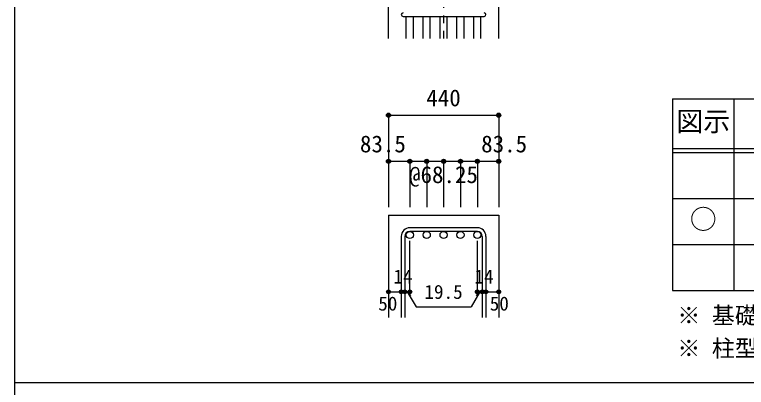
# Model space of a CAD drawing. Units: millimetres at full size, sheet at 1:30; details may follow other scales. Extents: x -5973 to 5954, y -4195 to 4201.
# Drawn here: x -5973 to -3112, y -15 to 1441 of the extents above; entities that cross this region are included whole.
import ezdxf
from ezdxf.enums import TextEntityAlignment as Align

# ---------------------------------------------------------------- set-up
doc = ezdxf.new("R2010")
doc.units = ezdxf.units.MM
doc.header["$LTSCALE"] = 30
doc.header["$PDMODE"] = 32
doc.header["$PDSIZE"] = 15
doc.linetypes.add('CHAIN1', pattern=[8, 5, -1, 1, -1])
for name, color, linetype in [('0-1_躯体線', 4, 'Continuous'), ('0-5_基礎梁筋', 7, 'Continuous'), ('0-6_スタラップ筋', 7, 'Continuous'), ('0-D_寸法', 4, 'Continuous'), ('6-7_文字', 7, 'Continuous'), ('6-E_枠', 7, 'Continuous'), ('F-0_枠', 6, 'Continuous')]:
    doc.layers.add(name, color=color, linetype=linetype)
doc.styles.add('ＭＳ ゴシック', font='')
doc.styles.get('ＭＳ ゴシック').set_extended_font_data('MS Gothic')

msp = doc.modelspace()

# ---------------------------------------------------------------- linework, layer by layer
at = {"layer": '0-1_躯体線', "color": 2}
for p, q in [((-4511.3, 1348.3), (-4511.3, 1748.3)), ((-4511.3, 658.3), (-4511.3, 258.3)), ((-4511.3, 658.3), (-4080.3, 658.3)), ((-4080.3, 658.3), (-4080.3, 258.3))]:
    msp.add_line(p, q, dxfattribs=at)
msp.add_lwpolyline([(-4080.3, 1348.3), (-4080.3, 1748.3), (-3520.8, 1748.3)], dxfattribs=at)
at = {"layer": '0-5_基礎梁筋'}
for p, q in [((-4441.8, 1348.3), (-4441.8, 1434.3)), ((-4413.8, 1348.3), (-4413.8, 1434.3)), ((-4375.8, 1348.3), (-4375.8, 1434.3)), ((-4347.8, 1348.3), (-4347.8, 1434.3)), ((-4309.8, 1348.3), (-4309.8, 1434.3)), ((-4281.8, 1348.3), (-4281.8, 1434.3)), ((-4243.8, 1348.3), (-4243.8, 1434.3)), ((-4215.8, 1348.3), (-4215.8, 1434.3)), ((-4177.8, 1348.3), (-4177.8, 1434.3)), ((-4149.8, 1348.3), (-4149.8, 1434.3))]:
    msp.add_line(p, q, dxfattribs=at)
at = {"layer": '0-5_基礎梁筋', "color": 3}
for centre in [(-4427.8, 580.3), (-4361.8, 580.3), (-4295.8, 580.3), (-4229.8, 580.3), (-4163.8, 580.3)]:
    msp.add_circle(centre, 14, dxfattribs=at)
at = {"layer": '0-6_スタラップ筋'}
for p, q in [((-4454.3, 1434.3), (-4137.3, 1434.3)), ((-4163.8, 608.3), (-4427.8, 608.3)), ((-4461.3, 574.8), (-4461.3, 258.3)), ((-4447.3, 574.8), (-4447.3, 258.3)), ((-4163.8, 594.3), (-4427.8, 594.3)), ((-4144.3, 574.8), (-4144.3, 258.3)), ((-4130.3, 574.8), (-4130.3, 258.3))]:
    msp.add_line(p, q, dxfattribs=at)
for centre, radius, start, end in [((-4454.3, 1441.3), 7, 90, 270), ((-4137.3, 1441.3), 7, 270, 90), ((-4427.8, 574.8), 33.5, 90, 180), ((-4163.8, 574.8), 33.5, 0, 90), ((-4427.8, 574.8), 19.5, 90, 180), ((-4163.8, 574.8), 19.5, 0, 90)]:
    msp.add_arc(centre, radius, start, end, dxfattribs=at)
at = {"layer": '0-D_寸法', "linetype": 'CHAIN1'}
msp.add_line((-4295.8, 3298.3), (-4295.8, 1348.3), dxfattribs=at)
at = {"layer": '0-D_寸法'}
for p, q in [((-4511.3, 1048.3), (-4511.3, 868.3)), ((-4511.3, 1048.3), (-4080.3, 1048.3)), ((-4080.3, 1048.3), (-4080.3, 868.3)), ((-4080.3, 1048.3), (-4080.3, 868.3)), ((-4511.3, 868.3), (-4511.3, 688.3)), ((-4427.8, 868.3), (-4427.8, 688.3)), ((-4361.8, 868.3), (-4361.8, 688.3)), ((-4295.8, 868.3), (-4295.8, 688.3)), ((-4229.8, 868.3), (-4229.8, 688.3)), ((-4163.8, 868.3), (-4163.8, 688.3)), ((-4427.8, 358.3), (-4427.8, 557.63)), ((-4163.8, 358.3), (-4163.8, 557.63)), ((-4511.3, 358.3), (-4461.3, 358.3)), ((-4461.3, 358.3), (-4427.8, 358.3)), ((-4437.55, 358.3), (-4423.41, 344.16)), ((-4437.55, 358.3), (-4403.33, 299.02)), ((-4154.05, 358.3), (-4188.27, 299.02)), ((-4154.05, 358.3), (-4168.19, 344.16)), ((-4163.8, 358.3), (-4080.3, 358.3)), ((-4144.3, 358.3), (-4130.3, 358.3)), ((-4403.33, 299.02), (-4188.27, 299.02))]:
    msp.add_line(p, q, dxfattribs=at)
msp.add_lwpolyline([(-4511.3, 868.3), (-4080.3, 868.3), (-4080.3, 688.3)], dxfattribs=at)
for centre, radius in [((-4511.3, 1048.3), 8), ((-4511.3, 1048.3), 7.2), ((-4511.3, 1048.3), 6.4), ((-4511.3, 1048.3), 5.6), ((-4511.3, 1048.3), 4.8), ((-4511.3, 1048.3), 4), ((-4511.3, 1048.3), 3.2), ((-4511.3, 1048.3), 2.4), ((-4511.3, 1048.3), 1.6), ((-4511.3, 1048.3), 0.8), ((-4080.3, 1048.3), 8), ((-4080.3, 1048.3), 7.2), ((-4080.3, 1048.3), 6.4), ((-4080.3, 1048.3), 5.6), ((-4080.3, 1048.3), 4.8), ((-4080.3, 1048.3), 4), ((-4080.3, 1048.3), 3.2), ((-4080.3, 1048.3), 2.4), ((-4080.3, 1048.3), 1.6), ((-4080.3, 1048.3), 0.8), ((-4511.3, 868.3), 8), ((-4511.3, 868.3), 7.2), ((-4511.3, 868.3), 6.4), ((-4511.3, 868.3), 5.6), ((-4511.3, 868.3), 4.8), ((-4511.3, 868.3), 4), ((-4511.3, 868.3), 3.2), ((-4511.3, 868.3), 2.4), ((-4511.3, 868.3), 1.6), ((-4511.3, 868.3), 0.8), ((-4427.8, 868.3), 8), ((-4427.8, 868.3), 7.2), ((-4427.8, 868.3), 6.4), ((-4427.8, 868.3), 5.6), ((-4427.8, 868.3), 4.8), ((-4427.8, 868.3), 4), ((-4427.8, 868.3), 3.2), ((-4427.8, 868.3), 2.4), ((-4427.8, 868.3), 1.6), ((-4427.8, 868.3), 0.8), ((-4361.8, 868.3), 8), ((-4361.8, 868.3), 7.2), ((-4361.8, 868.3), 6.4), ((-4361.8, 868.3), 5.6), ((-4361.8, 868.3), 4.8), ((-4361.8, 868.3), 4), ((-4361.8, 868.3), 3.2), ((-4361.8, 868.3), 2.4), ((-4361.8, 868.3), 1.6), ((-4361.8, 868.3), 0.8), ((-4295.8, 868.3), 8), ((-4295.8, 868.3), 7.2), ((-4295.8, 868.3), 6.4), ((-4295.8, 868.3), 5.6), ((-4295.8, 868.3), 4.8), ((-4295.8, 868.3), 4), ((-4295.8, 868.3), 3.2), ((-4295.8, 868.3), 2.4), ((-4295.8, 868.3), 1.6), ((-4295.8, 868.3), 0.8), ((-4229.8, 868.3), 8), ((-4229.8, 868.3), 7.2), ((-4229.8, 868.3), 6.4), ((-4229.8, 868.3), 5.6), ((-4229.8, 868.3), 4.8), ((-4229.8, 868.3), 4), ((-4229.8, 868.3), 3.2), ((-4229.8, 868.3), 2.4), ((-4229.8, 868.3), 1.6), ((-4229.8, 868.3), 0.8), ((-4163.8, 868.3), 8), ((-4163.8, 868.3), 7.2), ((-4163.8, 868.3), 6.4), ((-4163.8, 868.3), 5.6), ((-4163.8, 868.3), 4.8), ((-4163.8, 868.3), 4), ((-4163.8, 868.3), 3.2), ((-4163.8, 868.3), 2.4), ((-4163.8, 868.3), 1.6), ((-4163.8, 868.3), 0.8), ((-4080.3, 868.3), 8), ((-4080.3, 868.3), 7.2), ((-4080.3, 868.3), 6.4), ((-4080.3, 868.3), 5.6), ((-4080.3, 868.3), 4.8), ((-4080.3, 868.3), 4), ((-4080.3, 868.3), 3.2), ((-4080.3, 868.3), 2.4), ((-4080.3, 868.3), 1.6), ((-4080.3, 868.3), 0.8), ((-4511.3, 358.3), 4), ((-4511.3, 358.3), 3.6), ((-4511.3, 358.3), 3.2), ((-4511.3, 358.3), 2.8), ((-4511.3, 358.3), 2.4), ((-4511.3, 358.3), 2), ((-4511.3, 358.3), 1.6), ((-4511.3, 358.3), 1.2), ((-4511.3, 358.3), 0.8), ((-4511.3, 358.3), 0.4), ((-4461.3, 358.3), 4), ((-4461.3, 358.3), 3.6), ((-4461.3, 358.3), 3.2), ((-4461.3, 358.3), 2.8), ((-4461.3, 358.3), 2.4), ((-4461.3, 358.3), 2), ((-4461.3, 358.3), 1.6), ((-4461.3, 358.3), 1.2), ((-4461.3, 358.3), 0.8), ((-4461.3, 358.3), 0.4), ((-4447.3, 358.3), 4), ((-4447.3, 358.3), 3.6), ((-4447.3, 358.3), 3.2), ((-4447.3, 358.3), 2.8), ((-4447.3, 358.3), 2.4), ((-4447.3, 358.3), 2), ((-4447.3, 358.3), 1.6), ((-4447.3, 358.3), 1.2), ((-4447.3, 358.3), 0.8), ((-4447.3, 358.3), 0.4), ((-4427.8, 358.3), 4), ((-4427.8, 358.3), 3.6), ((-4427.8, 358.3), 3.2), ((-4427.8, 358.3), 2.8), ((-4427.8, 358.3), 2.4), ((-4427.8, 358.3), 2), ((-4427.8, 358.3), 1.6), ((-4427.8, 358.3), 1.2), ((-4427.8, 358.3), 0.8), ((-4427.8, 358.3), 0.4), ((-4163.8, 358.3), 4), ((-4163.8, 358.3), 3.6), ((-4163.8, 358.3), 3.2), ((-4163.8, 358.3), 2.8), ((-4163.8, 358.3), 2.4), ((-4163.8, 358.3), 2), ((-4163.8, 358.3), 1.6), ((-4163.8, 358.3), 1.2), ((-4163.8, 358.3), 0.8), ((-4163.8, 358.3), 0.4), ((-4144.3, 358.3), 4), ((-4144.3, 358.3), 3.6), ((-4144.3, 358.3), 3.2), ((-4144.3, 358.3), 2.8), ((-4144.3, 358.3), 2.4), ((-4144.3, 358.3), 2), ((-4144.3, 358.3), 1.6), ((-4144.3, 358.3), 1.2), ((-4144.3, 358.3), 0.8), ((-4144.3, 358.3), 0.4), ((-4130.3, 358.3), 4), ((-4130.3, 358.3), 3.6), ((-4130.3, 358.3), 3.2), ((-4130.3, 358.3), 2.8), ((-4130.3, 358.3), 2.4), ((-4130.3, 358.3), 2), ((-4130.3, 358.3), 1.6), ((-4130.3, 358.3), 1.2), ((-4130.3, 358.3), 0.8), ((-4130.3, 358.3), 0.4), ((-4080.3, 358.3), 4), ((-4080.3, 358.3), 3.6), ((-4080.3, 358.3), 3.2), ((-4080.3, 358.3), 2.8), ((-4080.3, 358.3), 2.4), ((-4080.3, 358.3), 2), ((-4080.3, 358.3), 1.6), ((-4080.3, 358.3), 1.2), ((-4080.3, 358.3), 0.8), ((-4080.3, 358.3), 0.4)]:
    msp.add_circle(centre, radius, dxfattribs=at)
at = {"layer": '0-D_寸法', "color": 7}
for p in [(-4511.3, 1048.3), (-4080.3, 1048.3), (-4511.3, 868.3), (-4427.8, 868.3), (-4361.8, 868.3), (-4295.8, 868.3), (-4229.8, 868.3), (-4163.8, 868.3), (-4080.3, 868.3), (-4511.3, 358.3), (-4461.3, 358.3), (-4447.3, 358.3), (-4427.8, 358.3), (-4163.8, 358.3), (-4144.3, 358.3), (-4130.3, 358.3), (-4080.3, 358.3)]:
    msp.add_point(p, dxfattribs=at)
at = {"layer": '6-E_枠', "color": 3}
for p, q in [((-3400.52, 1112.77), (-3400.52, 362.77)), ((-3400.52, 1112.77), (-1238, 1112.77)), ((-3400.52, 362.77), (-1238, 362.77))]:
    msp.add_line(p, q, dxfattribs=at)
at = {"layer": '6-E_枠'}
for p, q in [((-3160.52, 1112.77), (-3160.52, 362.77)), ((-3400.52, 917.77), (-1238, 917.77)), ((-3400.52, 902.77), (-1238, 902.77)), ((-3400.52, 722.77), (-1238, 722.77)), ((-3400.52, 542.77), (-1238, 542.77))]:
    msp.add_line(p, q, dxfattribs=at)
at = {"layer": 'F-0_枠'}
msp.add_line((-5972.88, 4201.15), (-5972.88, -4195.24), dxfattribs=at)
at = {"layer": 'F-0_枠', "color": 2}
msp.add_line((3723.6, 2.95), (-5972.88, 2.95), dxfattribs=at)

# ---------------------------------------------------------------- texts
at = {"layer": '0-D_寸法', "style": 'ＭＳ ゴシック'}
for s, height, p in [('440', 65.98, (-4363.3, 1063.3)), ('83.5', 65.98, (-4622.8, 883.3)), ('83.5', 65.98, (-4148.8, 883.3)), ('@68.25', 65.98, (-4430.8, 763.3)), ('14', 54.99, (-4491.84, 373.75)), ('14', 54.99, (-4175.26, 373.75)), ('19.5', 54.99, (-4370.8, 314.02)), ('50', 54.99, (-4551.3, 268.3)), ('50', 54.99, (-4115.3, 268.3))]:
    msp.add_text(s, height=height, dxfattribs=at).set_placement(p, align=Align.BOTTOM_LEFT)
at = {"layer": '6-7_文字', "color": 2, "style": 'ＭＳ ゴシック'}
for s, p in [('図示', (-3385.52, 962.77)), ('○', (-3333.02, 580.27))]:
    msp.add_text(s, height=76.98, dxfattribs=at).set_placement(p, align=Align.BOTTOM_LEFT)
at = {"layer": '6-7_文字', "style": 'ＭＳ ゴシック'}
for s, p in [('※ 基礎梁スターラップ     D13 @300', (-3381.96, 213.19)), ('※ 柱型立上り筋●は引張側領域時', (-3381.96, 84.68))]:
    msp.add_text(s, height=65.98, dxfattribs=at).set_placement(p, align=Align.BOTTOM_LEFT)

doc.saveas('drawing.dxf')
